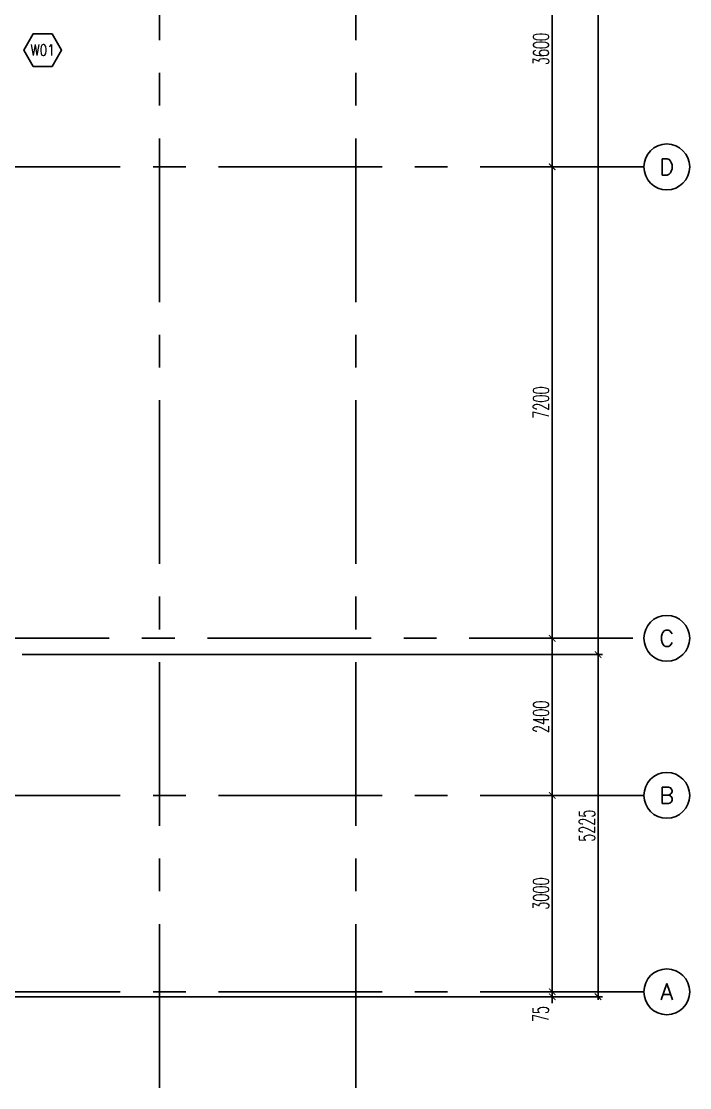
# Model space of a CAD drawing. Extents: x 276011.4 to 276105.3, y 57291.9 to 57371.4.
# Drawn here: x 276095.1 to 276105.32, y 57291.9 to 57308.19 of the extents above; entities that cross this region are included whole.
import ezdxf
from ezdxf.enums import TextEntityAlignment as Align

# ---------------------------------------------------------------- set-up
doc = ezdxf.new("R2010")
doc.units = 0
doc.header["$MEASUREMENT"] = 0
doc.header["$PDMODE"] = 34
doc.linetypes.add('CENTERX2', pattern=[4, 2.5, -0.5, 0.5, -0.5])
doc.layers.get('0').update_dxf_attribs({"linetype": 'CONTINUOUS'})
doc.layers.get('DEFPOINTS').update_dxf_attribs({"linetype": 'CONTINUOUS'})
for name, color, linetype in [('AX-CR', 2, 'CONTINUOUS'), ('AX-DIM', 4, 'CONTINUOUS'), ('AX-TXT', 2, 'CONTINUOUS'), ('AXES', 11, 'CENTERX2'), ('WIN-BOX', 4, 'CONTINUOUS'), ('WIN-NO', 5, 'CONTINUOUS')]:
    doc.layers.add(name, color=color, linetype=linetype)
doc.styles.add('ROMANS', font='ROMANS.shx', dxfattribs={"width": 0.6})
doc.dimstyles.new('STANDARD in', dxfattribs={"dimtxt": 0.24, "dimasz": 0.1, "dimexe": 0.07, "dimexo": 0.05, "dimgap": 0.05, "dimtad": 1, "dimdec": 0, "dimlfac": 1000, "dimzin": 0, "dimdsep": 46, "dimtxsty": 'ROMANS', "dimblk": 'ARCHTICK', "dimcen": 0.05, "dimdle": 0.05, "dimclrd": 4, "dimclre": 4, "dimclrt": 2, "dimadec": 0, "dimazin": 0, "dimtfac": 1, "dimtdec": 0, "dimtmove": 2, "dimatfit": 3, "dimfxl": 0, "dimtolj": 1, "dimtzin": 0, "dimarcsym": 0})

# ---------------------------------------------------------------- blocks, each defined once
blk = doc.blocks.new('_ARCHTICK')
at = {"color": 0, "linetype": 'ByBlock', "const_width": 0.15}
blk.add_lwpolyline([(-0.5, -0.5), (0.5, 0.5)], dxfattribs=at)
blk = doc.blocks.new('*D594')
at = {"layer": 'AX-DIM', "color": 4, "lineweight": -2, "ltscale": 0.3}
for p, q in [((276103.265, 57298.513), (276103.985, 57298.513)), ((276103.915, 57298.563), (276103.915, 57293.238)), ((276061.32, 57293.288), (276103.985, 57293.288))]:
    blk.add_line(p, q, dxfattribs=at)
at = {"layer": 'DEFPOINTS', "color": 0, "ltscale": 0.3}
for p in [(276103.215, 57298.513), (276061.27, 57293.288), (276103.915, 57293.288)]:
    blk.add_point(p, dxfattribs=at)
at = {"layer": 'AX-DIM', "color": 4, "lineweight": -2, "ltscale": 0.3, "xscale": 0.1, "yscale": 0.1, "zscale": 0.1}
for p, rotation in [((276103.915, 57298.513), 90), ((276103.915, 57293.288), 270)]:
    blk.add_blockref('_ARCHTICK', p, dxfattribs=dict(at, rotation=rotation))
at = {"layer": 'AX-DIM', "color": 2, "ltscale": 0.3, "insert": (276103.745, 57295.9), "char_height": 0.24, "attachment_point": 5, "rotation": 90, "style": 'ROMANS'}
blk.add_mtext('\\A1;5225', dxfattribs=at)
blk = doc.blocks.new('AXR')
at = {"layer": 'AX-CR'}
blk.add_circle((350, 0), 350, dxfattribs=at)
at = {"layer": 'AX-TXT', "style": 'ROMANS'}
blk.add_attdef('AX', text='', height=250, dxfattribs=at).set_placement((350, 0), align=Align.MIDDLE)
blk = doc.blocks.new('*D593')
at = {"layer": 'AX-DIM', "color": 4, "lineweight": -2, "ltscale": 0.3}
for p, q in [((276095.115, 57357.833), (276103.985, 57357.833)), ((276103.915, 57357.883), (276103.915, 57298.463)), ((276095.115, 57298.513), (276103.985, 57298.513))]:
    blk.add_line(p, q, dxfattribs=at)
at = {"layer": 'DEFPOINTS', "color": 0, "ltscale": 0.3}
for p in [(276095.065, 57357.833), (276095.065, 57298.513), (276103.915, 57298.513)]:
    blk.add_point(p, dxfattribs=at)
at = {"layer": 'AX-DIM', "color": 4, "lineweight": -2, "ltscale": 0.3, "xscale": 0.1, "yscale": 0.1, "zscale": 0.1}
for p, rotation in [((276103.915, 57357.833), 90), ((276103.915, 57298.513), 270)]:
    blk.add_blockref('_ARCHTICK', p, dxfattribs=dict(at, rotation=rotation))
at = {"layer": 'AX-DIM', "color": 2, "ltscale": 0.3, "insert": (276103.745, 57328.173), "char_height": 0.24, "attachment_point": 5, "rotation": 90, "style": 'ROMANS'}
blk.add_mtext('\\A1;59320', dxfattribs=at)
blk = doc.blocks.new('*D592')
at = {"layer": 'AX-DIM', "color": 4, "lineweight": -2, "ltscale": 0.3}
for p, q in [((276102.865, 57305.963), (276103.285, 57305.963)), ((276103.215, 57306.013), (276103.215, 57298.713)), ((276102.865, 57298.763), (276103.285, 57298.763))]:
    blk.add_line(p, q, dxfattribs=at)
at = {"layer": 'DEFPOINTS', "color": 0, "ltscale": 0.3}
for p in [(276102.815, 57305.963), (276102.815, 57298.763), (276103.215, 57298.763)]:
    blk.add_point(p, dxfattribs=at)
at = {"layer": 'AX-DIM', "color": 4, "lineweight": -2, "ltscale": 0.3, "xscale": 0.1, "yscale": 0.1, "zscale": 0.1}
for p, rotation in [((276103.215, 57305.963), 90), ((276103.215, 57298.763), 270)]:
    blk.add_blockref('_ARCHTICK', p, dxfattribs=dict(at, rotation=rotation))
at = {"layer": 'AX-DIM', "color": 2, "ltscale": 0.3, "insert": (276103.045, 57302.363), "char_height": 0.24, "attachment_point": 5, "rotation": 90, "style": 'ROMANS'}
blk.add_mtext('\\A1;7200', dxfattribs=at)
blk = doc.blocks.new('*D591')
at = {"layer": 'AX-DIM', "color": 4, "lineweight": -2, "ltscale": 0.3}
for p, q in [((276103.215, 57298.813), (276103.215, 57296.313)), ((276102.865, 57298.763), (276103.285, 57298.763)), ((276102.865, 57296.363), (276103.285, 57296.363))]:
    blk.add_line(p, q, dxfattribs=at)
at = {"layer": 'DEFPOINTS', "color": 0, "ltscale": 0.3}
for p in [(276102.815, 57298.763), (276102.815, 57296.363), (276103.215, 57296.363)]:
    blk.add_point(p, dxfattribs=at)
at = {"layer": 'AX-DIM', "color": 4, "lineweight": -2, "ltscale": 0.3, "xscale": 0.1, "yscale": 0.1, "zscale": 0.1}
for p, rotation in [((276103.215, 57298.763), 90), ((276103.215, 57296.363), 270)]:
    blk.add_blockref('_ARCHTICK', p, dxfattribs=dict(at, rotation=rotation))
at = {"layer": 'AX-DIM', "color": 2, "ltscale": 0.3, "insert": (276103.045, 57297.563), "char_height": 0.24, "attachment_point": 5, "rotation": 90, "style": 'ROMANS'}
blk.add_mtext('\\A1;2400', dxfattribs=at)
blk = doc.blocks.new('*D590')
at = {"layer": 'AX-DIM', "color": 4, "lineweight": -2, "ltscale": 0.3}
for p, q in [((276102.865, 57296.363), (276103.285, 57296.363)), ((276103.215, 57296.413), (276103.215, 57293.313)), ((276102.865, 57293.363), (276103.285, 57293.363))]:
    blk.add_line(p, q, dxfattribs=at)
at = {"layer": 'DEFPOINTS', "color": 0, "ltscale": 0.3}
for p in [(276102.815, 57296.363), (276102.815, 57293.363), (276103.215, 57293.363)]:
    blk.add_point(p, dxfattribs=at)
at = {"layer": 'AX-DIM', "color": 4, "lineweight": -2, "ltscale": 0.3, "xscale": 0.1, "yscale": 0.1, "zscale": 0.1}
for p, rotation in [((276103.215, 57296.363), 90), ((276103.215, 57293.363), 270)]:
    blk.add_blockref('_ARCHTICK', p, dxfattribs=dict(at, rotation=rotation))
at = {"layer": 'AX-DIM', "color": 2, "ltscale": 0.3, "insert": (276103.045, 57294.863), "char_height": 0.24, "attachment_point": 5, "rotation": 90, "style": 'ROMANS'}
blk.add_mtext('\\A1;3000', dxfattribs=at)
blk = doc.blocks.new('*D589')
at = {"layer": 'AX-DIM', "color": 4, "lineweight": -2, "ltscale": 0.3}
for p, q in [((276103.215, 57293.363), (276103.215, 57293.463)), ((276102.865, 57293.363), (276103.285, 57293.363)), ((276102.865, 57293.288), (276103.285, 57293.288)), ((276103.215, 57293.363), (276103.215, 57293.288)), ((276103.215, 57293.288), (276103.215, 57293.188))]:
    blk.add_line(p, q, dxfattribs=at)
at = {"layer": 'DEFPOINTS', "color": 0, "ltscale": 0.3}
for p in [(276102.815, 57293.363), (276102.815, 57293.288), (276103.215, 57293.288)]:
    blk.add_point(p, dxfattribs=at)
at = {"layer": 'AX-DIM', "color": 4, "lineweight": -2, "ltscale": 0.3, "xscale": 0.1, "yscale": 0.1, "zscale": 0.1}
for p, rotation in [((276103.215, 57293.363), 270), ((276103.215, 57293.288), 90)]:
    blk.add_blockref('_ARCHTICK', p, dxfattribs=dict(at, rotation=rotation))
at = {"layer": 'AX-DIM', "color": 2, "ltscale": 0.3, "insert": (276103.04, 57293.023), "char_height": 0.24, "attachment_point": 5, "rotation": 90, "style": 'ROMANS'}
blk.add_mtext('\\A1;75', dxfattribs=at)
blk = doc.blocks.new('WW1')
at = {"layer": 'WIN-BOX'}
blk.add_lwpolyline([(144, -250), (289, 0), (144, 250), (-144, 250), (-289, 0), (-144, -250)], close=True, dxfattribs=at)
at = {"layer": 'WIN-NO', "style": 'ROMANS', "width": 0.8}
blk.add_attdef('W00', text='', height=170, dxfattribs=at).set_placement((0, 0), align=Align.MIDDLE)
blk = doc.blocks.new('*D585')
at = {"layer": 'AX-DIM', "color": 4, "lineweight": -2, "ltscale": 0.3}
for p, q in [((276102.865, 57309.563), (276103.285, 57309.563)), ((276103.215, 57309.613), (276103.215, 57305.913)), ((276102.865, 57305.963), (276103.285, 57305.963))]:
    blk.add_line(p, q, dxfattribs=at)
at = {"layer": 'DEFPOINTS', "color": 0, "ltscale": 0.3}
for p in [(276102.815, 57309.563), (276102.815, 57305.963), (276103.215, 57305.963)]:
    blk.add_point(p, dxfattribs=at)
at = {"layer": 'AX-DIM', "color": 4, "lineweight": -2, "ltscale": 0.3, "xscale": 0.1, "yscale": 0.1, "zscale": 0.1}
for p, rotation in [((276103.215, 57309.563), 90), ((276103.215, 57305.963), 270)]:
    blk.add_blockref('_ARCHTICK', p, dxfattribs=dict(at, rotation=rotation))
at = {"layer": 'AX-DIM', "color": 2, "ltscale": 0.3, "insert": (276103.045, 57307.763), "char_height": 0.24, "attachment_point": 5, "rotation": 90, "style": 'ROMANS'}
blk.add_mtext('\\A1;3600', dxfattribs=at)

msp = doc.modelspace()

# ---------------------------------------------------------------- linework, layer by layer
at = {"layer": 'AXES'}
for p, q in [((276097.2155, 57291.8986), (276097.2155, 57370.7113)), ((276100.2155, 57291.8986), (276100.2155, 57370.7113)), ((276104.6155, 57305.9629), (276052.5255, 57305.9629)), ((276033.9467, 57298.7629), (276104.6155, 57298.7629)), ((276104.6155, 57296.3629), (276052.5255, 57296.3629)), ((276104.6155, 57293.3629), (276052.5255, 57293.3629))]:
    msp.add_line(p, q, dxfattribs=at)

# ---------------------------------------------------------------- block references
at = {"layer": 'AXES', "xscale": 0.001, "yscale": 0.001, "zscale": 0.001}
for p, values in [((276104.6155, 57305.9629), {'AX': 'D'}), ((276104.6155, 57298.7629), {'AX': 'C'}), ((276104.6155, 57296.3629), {'AX': 'B'}), ((276104.6155, 57293.3629), {'AX': 'A'})]:
    msp.add_blockref('AXR', p, dxfattribs=at).add_auto_attribs(values)
at = {"layer": 'WIN-NO', "xscale": 0.001, "yscale": 0.001, "zscale": 0.001}
msp.add_blockref('WW1', (276095.4292, 57307.7477), dxfattribs=at).add_auto_attribs({'W00': 'W01'})

# ---------------------------------------------------------------- dimensions: what is measured, and where the dimension line sits
at = {"layer": 'AX-DIM'}
for base, p1, p2, picture, middle in [((276103.9155, 57298.5129), (276095.0655, 57357.8329), (276095.0655, 57298.5129), '*D593', (276103.7455, 57328.1729)), ((276103.2155, 57305.9629), (276102.8155, 57309.5629), (276102.8155, 57305.9629), '*D585', (276103.0455, 57307.7629)), ((276103.2155, 57298.7629), (276102.8155, 57305.9629), (276102.8155, 57298.7629), '*D592', (276103.0455, 57302.3629)), ((276103.2155, 57296.3629), (276102.8155, 57298.7629), (276102.8155, 57296.3629), '*D591', (276103.0455, 57297.5629)), ((276103.9155, 57293.2879), (276103.2155, 57298.5129), (276061.2705, 57293.2879), '*D594', (276103.7455, 57295.9004)), ((276103.2155, 57293.3629), (276102.8155, 57296.3629), (276102.8155, 57293.3629), '*D590', (276103.0455, 57294.8629))]:
    dim = msp.add_linear_dim(base=base, p1=p1, p2=p2, angle=270, dimstyle='STANDARD in', dxfattribs=at)
    dim.commit()
    dim.dimension.update_dxf_attribs({"geometry": picture, "text_midpoint": middle})
dim = msp.add_linear_dim(base=(276103.2155, 57293.2879), p1=(276102.8155, 57293.3629), p2=(276102.8155, 57293.2879), angle=270, dimstyle='STANDARD in', dxfattribs=at)
dim.commit()
dim.dimension.update_dxf_attribs({"geometry": '*D589', "text_midpoint": (276103.0405, 57293.0234), "dimtype": 160})

doc.saveas('drawing.dxf')
